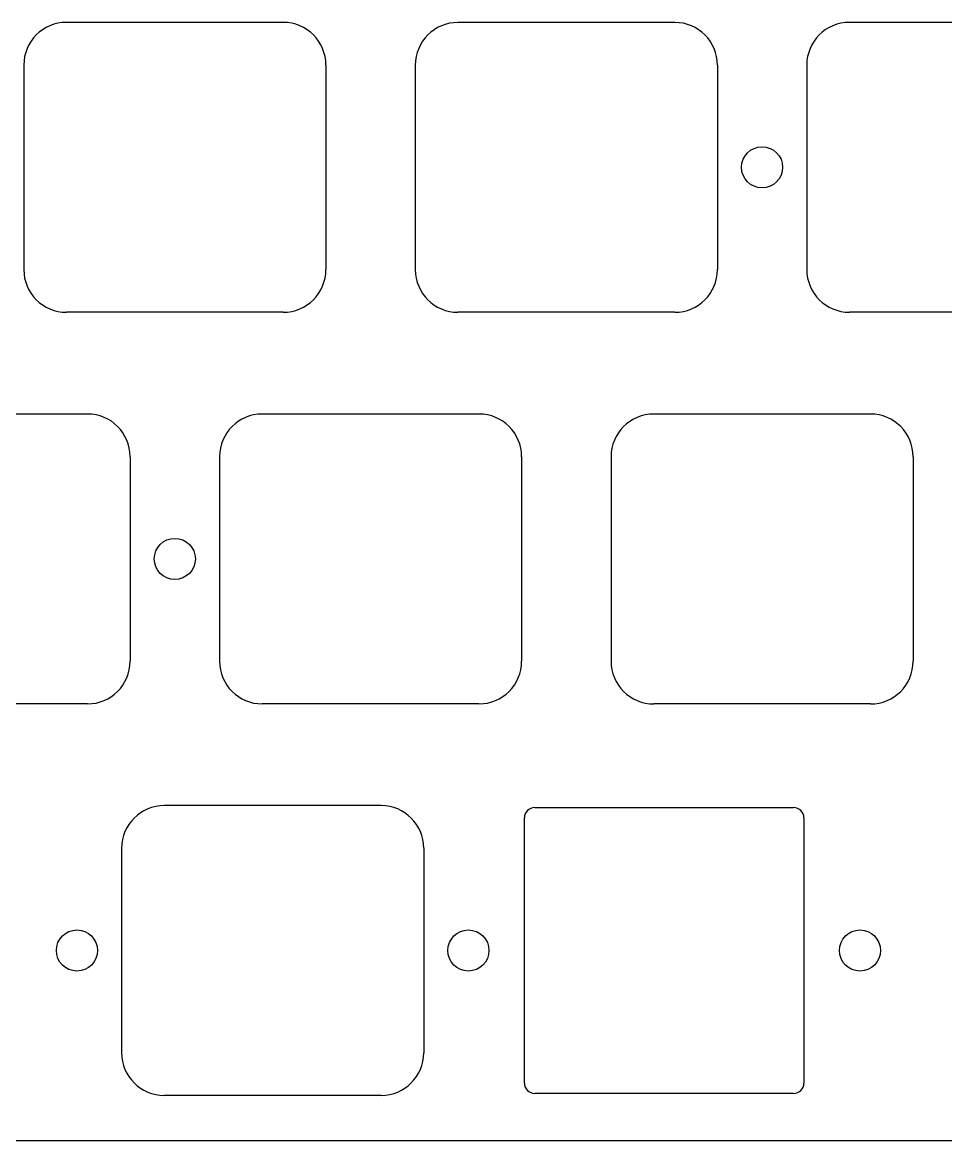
# Model space of a CAD drawing. Header units: millimetres. Extents: x -9 to 276, y -90 to 14.
# Drawn here: x 140.2 to 185.1, y -85.5 to -31.1 of the extents above; entities that cross this region are included whole.
import ezdxf

# ---------------------------------------------------------------- set-up
doc = ezdxf.new("R2010")
doc.units = ezdxf.units.MM
doc.layers.add('BLACK', color=7, linetype='CONTINUOUS')

msp = doc.modelspace()

# ---------------------------------------------------------------- linework, layer by layer
at = {"layer": 'BLACK', "linetype": 'Continuous'}
for p, q in [((152.9154, -31.0541), (142.365399, -31.0541)), ((171.96685, -31.05615), (161.416849, -31.05615)), ((191.01395, -31.05205), (180.463949, -31.05205)), ((140.2904, -33.1291), (140.2904, -43.079101)), ((154.9904, -33.1291), (154.9904, -43.0791)), ((159.34185, -33.13115), (159.34185, -43.081151)), ((174.04185, -33.13115), (174.04185, -43.08115)), ((178.38895, -33.12705), (178.38895, -43.077051)), ((152.9154, -45.1541), (142.3654, -45.1541)), ((171.96685, -45.15615), (161.41685, -45.15615)), ((191.01395, -45.15205), (180.46395, -45.15205)), ((143.3904, -50.1041), (132.840399, -50.1041)), ((162.4404, -50.1041), (151.890399, -50.1041)), ((181.49185, -50.10615), (170.941849, -50.10615)), ((145.4654, -52.1791), (145.4654, -62.1291)), ((149.8154, -52.1791), (149.8154, -62.129101)), ((164.5154, -52.1791), (164.5154, -62.1291)), ((168.86685, -52.18115), (168.86685, -62.131151)), ((183.56685, -52.18115), (183.56685, -62.13115)), ((143.3904, -64.2041), (132.8404, -64.2041)), ((162.4404, -64.2041), (151.8904, -64.2041)), ((181.49185, -64.20615), (170.94185, -64.20615)), ((157.67645, -69.15205), (147.126449, -69.15205)), ((165.15145, -69.25205), (177.75145, -69.25205)), ((164.65145, -82.65205), (164.65145, -69.75205)), ((178.25145, -69.75205), (178.25145, -82.65205)), ((145.05145, -71.22705), (145.05145, -81.177051)), ((159.75145, -71.22705), (159.75145, -81.17705)), ((177.75145, -83.15205), (165.15145, -83.15205)), ((157.67645, -83.25205), (147.12645, -83.25205)), ((129.78702, -85.45), (143.327532, -85.45)), ((143.327532, -85.45), (150.097789, -85.45)), ((150.097789, -85.45), (156.868045, -85.45)), ((156.868045, -85.45), (163.638301, -85.45)), ((163.638301, -85.45), (170.408557, -85.45)), ((170.408557, -85.45), (177.178813, -85.45)), ((177.178813, -85.45), (183.94907, -85.45)), ((183.94907, -85.45), (187.334198, -85.45))]:
    msp.add_line(p, q, dxfattribs=at)
at = {"layer": 'BLACK'}
for centre in [(176.21395, -38.10205), (147.63895, -57.15205), (142.87645, -76.20205), (161.92645, -76.20205), (180.97645, -76.20205)]:
    msp.add_circle(centre, 1, dxfattribs=at)
for centre, radius, start, end in [((142.365404, -33.129104), 2.075004, 90.0001381, 179.9998896), ((152.9154, -33.1291), 2.075, 0, 90), ((161.416854, -33.131154), 2.075004, 90.0001381, 179.9998896), ((171.96685, -33.13115), 2.075, 0, 90), ((180.463954, -33.127054), 2.075004, 90.0001381, 179.9998896), ((142.365402, -43.079098), 2.075002, 180.0000828, 269.9999448), ((152.9154, -43.0791), 2.075, 270, 0), ((161.416852, -43.081148), 2.075002, 180.0000828, 269.9999448), ((171.96685, -43.08115), 2.075, 270, 0), ((180.463952, -43.077048), 2.075002, 180.0000828, 269.9999448), ((143.3904, -52.1791), 2.075, 0, 90), ((151.890404, -52.179104), 2.075004, 90.0001381, 179.9998896), ((162.4404, -52.1791), 2.075, 0, 90), ((170.941854, -52.181154), 2.075004, 90.0001381, 179.9998896), ((181.49185, -52.18115), 2.075, 0, 90), ((143.3904, -62.1291), 2.075, 270, 0), ((151.890402, -62.129098), 2.075002, 180.0000828, 269.9999448), ((162.4404, -62.1291), 2.075, 270, 0), ((170.941852, -62.131148), 2.075002, 180.0000828, 269.9999448), ((181.49185, -62.13115), 2.075, 270, 0), ((147.126454, -71.227054), 2.075004, 90.0001381, 179.9998896), ((157.67645, -71.22705), 2.075, 0, 90), ((165.15145, -69.75205), 0.5, 90, 180), ((177.75145, -69.75205), 0.5, 0, 90), ((147.126452, -81.177048), 2.075002, 180.0000828, 269.9999448), ((157.67645, -81.17705), 2.075, 270, 0), ((165.15145, -82.65205), 0.5, 180, 270), ((177.75145, -82.65205), 0.5, 270, 0)]:
    msp.add_arc(centre, radius, start, end, dxfattribs=at)

doc.saveas('drawing.dxf')
